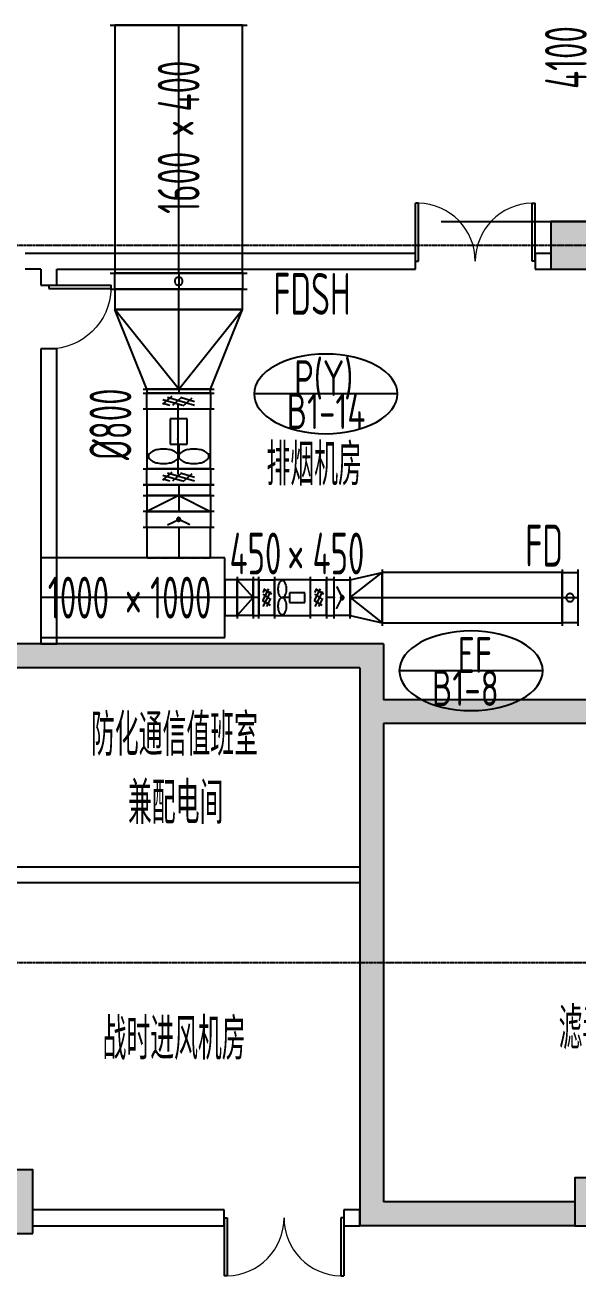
# Model space of a CAD drawing. Extents: x -20827274 to 1300756471, y -549375 to 3431892.
# Drawn here: x 78041 to 84981, y -238442 to -222745 of the extents above; entities that cross this region are included whole.
import ezdxf

# ---------------------------------------------------------------- set-up
doc = ezdxf.new("R2010")
doc.units = 0
doc.header["$LTSCALE"] = 10
for name, pattern in [('CENTER2', [1.125, 0.75, -0.125, 0.125, -0.125]), ('DASH', [0.35, 0.25, -0.1]), ('暖附图底图$0$DASH', [0.35, 0.25, -0.1]), ('暖附图底图$0$DOTE', [2.42, 2, -0.2, 0.02, -0.2])]:
    doc.linetypes.add(name, pattern=pattern)
for name, color, linetype in [('1-zs', 3, 'Continuous'), ('1-标注暖通', 4, 'Continuous'), ('DUCT-排烟中心线', 5, 'CENTER2'), ('DUCT-排烟标注', 3, 'Continuous'), ('DUCT-排烟法兰', 4, 'Continuous'), ('DUCT-排烟管', 2, 'Continuous'), ('DUCT-排烟管端线', 4, 'Continuous'), ('DUCT-排烟管设备', 7, 'Continuous'), ('DUCT-排烟阀门', 7, 'Continuous'), ('DUCT-排风中心线', 5, 'CENTER2'), ('DUCT-排风标注', 3, 'Continuous'), ('DUCT-排风法兰', 2, 'Continuous'), ('DUCT-排风管', 31, 'Continuous'), ('DUCT-排风管端线', 2, 'Continuous'), ('DUCT-排风管设备', 7, 'Continuous'), ('DUCT-排风阀门', 7, 'Continuous'), ('H-TH_DIM', 3, 'Continuous'), ('H-暖通设备', 181, 'Continuous'), ('Hvac-Hide', 8, 'DASH'), ('PUB_HATCH', 8, 'Continuous'), ('暖附图底图$0$1-标注暖通', 8, 'Continuous'), ('暖附图底图$0$A-COLUMN', 8, 'Continuous'), ('暖附图底图$0$A-ROOM_NAME', 8, 'Continuous'), ('暖附图底图$0$A-WALL', 8, 'Continuous'), ('暖附图底图$0$DOOR_FIRE', 8, 'Continuous'), ('暖附图底图$0$DOTE', 8, 'Continuous'), ('暖附图底图$0$PUB_HATCH', 8, 'Continuous')]:
    doc.layers.add(name, color=color, linetype=linetype)
doc.styles.add('8B2_02', font='tssdeng.shx', dxfattribs={"width": 0.6, "bigfont": 'TSSDCHN.shx'})
doc.styles.add('8B2_02_T3', font='tssdeng.shx', dxfattribs={"width": 0.6, "bigfont": 'TSSDCHN.shx'})
doc.styles.add('暖附图底图$0$8B2_02', font='tssdeng.shx', dxfattribs={"width": 0.6, "bigfont": 'TSSDCHN.shx'})
doc.dimstyles.new('_TCH_ARCH&&150', dxfattribs={"dimtxt": 525, "dimasz": 150, "dimexe": 375, "dimexo": 450, "dimgap": 150, "dimtad": 1, "dimdec": 0, "dimrnd": 50, "dimzin": 0, "dimdsep": 46, "dimtxsty": '8B2_02_T3', "dimblk": 'ARCHTICK', "dimcen": 0.09, "dimclrt": 7, "dimazin": 2, "dimtfac": 1, "dimtdec": 0, "dimtix": 1, "dimtmove": 2, "dimatfit": 3, "dimfxl": 0, "dimtolj": 1, "dimtzin": 0, "dimarcsym": 0})

# ---------------------------------------------------------------- blocks, each defined once
blk = doc.blocks.new('$轴流风机$00000011')
for p, q in [((-500, 500, 0), (-500, -500, 0)), ((500, 500, 0), (-500, 500, 0)), ((500, -500, 0), (500, 500, 0)), ((-339, 135, 0), (-339, -135, 0)), ((88, 135, 0), (-339, 135, 0)), ((88, -135, 0), (88, 135, 0)), ((88, 0, 0), (288, 0, 0)), ((-339, -135, 0), (88, -135, 0)), ((-500, -500, 0), (500, -500, 0))]:
    blk.add_line(p, q)
for centre, radius, start, end in [((462, 274, 0), 291, 153.0603, 168.1126), ((355, 329, 0), 170, 129.1821, 153.0603), ((288, 410, 0), 64.8, 90, 129.1821), ((288, 410, 0), 64.8, 50.8179, 90), ((222, 329, 0), 170, 26.9397, 50.8179), ((115, 274, 0), 291, 11.8874, 26.9397), ((633, 238, 0), 465, 168.1126, 180), ((633, 238, 0), 465, 180, 191.8874), ((-56, 238, 0), 465, 0, 11.8874), ((-56, 238, 0), 465, 348.1126, 0), ((462, 202, 0), 291, 191.8874, 206.9397), ((355, 148, 0), 170, 206.9397, 230.8179), ((288, 66, 0), 64.8, 230.8179, 270), ((288, 66, 0), 64.8, 270, 309.1821), ((222, 148, 0), 170, 309.1821, 333.0603), ((115, 202, 0), 291, 333.0603, 348.1126), ((633, -238, 0), 465, 168.1126, 180), ((462, -202, 0), 291, 153.0603, 168.1126), ((355, -148, 0), 170, 129.1821, 153.0603), ((288, -66, 0), 64.8, 90, 129.1821), ((288, -66, 0), 64.8, 50.8179, 90), ((222, -148, 0), 170, 26.9397, 50.8179), ((115, -202, 0), 291, 11.8874, 26.9397), ((-56, -238, 0), 465, 0, 11.8874), ((633, -238, 0), 465, 180, 191.8874), ((462, -274, 0), 291, 191.8874, 206.9397), ((115, -274, 0), 291, 333.0603, 348.1126), ((-56, -238, 0), 465, 348.1126, 0), ((355, -329, 0), 170, 206.9397, 230.8179), ((288, -410, 0), 64.8, 230.8179, 270), ((288, -410, 0), 64.8, 270, 309.1821), ((222, -329, 0), 170, 309.1821, 333.0603)]:
    blk.add_arc(centre, radius, start, end)
for p in [(-500, 0, 0), (500, 0, 0)]:
    blk.add_point(p)
blk = doc.blocks.new('_FZH')
blk.add_lwpolyline([(-0.5, -0.5), (0.5, -0.5), (0.5, 0.5), (-0.5, 0.5)], close=True)
at = {"layer": 'PUB_HATCH'}
blk.add_solid([(-0.5, -0.5), (0.5, -0.5), (-0.5, 0.5), (0.5, 0.5)], dxfattribs=at)
blk = doc.blocks.new('暖附图底图$0$$DorLib2D$00000001')
for p, q in [((0.45, 0.975), (0.5, 0.975)), ((0.45, 0), (0.45, 0.975)), ((0.5, 0), (0.5, 0.975)), ((0.5, 0), (0.45, 0))]:
    blk.add_line(p, q)
at = {"lineweight": 13}
blk.add_arc((0.475, 0), 0.975, 91.4693, 180, dxfattribs=at)
blk = doc.blocks.new('暖附图底图$0$$DorLib2D$00000002')
for p, q in [((-0.5, 0), (-0.5, 0.4875)), ((-0.475, 0.4875), (-0.5, 0.4875)), ((-0.475, 0), (-0.475, 0.4875)), ((0.475, 0), (0.475, 0.4875)), ((0.475, 0.4875), (0.5, 0.4875)), ((0.5, 0), (0.5, 0.4875)), ((-0.5, 0), (-0.475, 0)), ((0.5, 0), (0.475, 0))]:
    blk.add_line(p, q)
at = {"lineweight": 13}
for centre, start, end in [((-0.4875, 0), 0, 88.53072), ((0.4875, 0), 91.46928, 180)]:
    blk.add_arc(centre, 0.4875, start, end, dxfattribs=at)
blk = doc.blocks.new('暖附图底图$0$AFSFCS')
at = {"layer": '暖附图底图$0$PUB_HATCH'}
for points in [[(82241.4, -230810.4), (82541.4, -230510.4), (77741.4, -230510.4), (77441.4, -230810.4)], [(82541.4, -230510.4), (82241.4, -230810.4), (82241.4, -231510.4), (82441.4, -231410.4), (82541.4, -231210.4)], [(85241.4, -231510.4), (85241.4, -231210.4), (82541.4, -231210.4), (82441.4, -231410.4), (82541.4, -231510.4)], [(82441.4, -231410.4), (82241.4, -231510.4), (82241.4, -233410.4), (82541.4, -233410.4), (82541.4, -231510.4)], [(82541.4, -233410.4), (82241.4, -233410.4), (82241.4, -237810.4), (82541.4, -237510.4)], [(84941.4, -237810.4), (84941.4, -237510.4), (82541.4, -237510.4), (82241.4, -237810.4)]]:
    blk.add_hatch(color=256, dxfattribs=at).paths.add_polyline_path(points)
at = {"layer": '暖附图底图$0$A-WALL'}
for p, q in [((78441.4, -225610.4), (78041.4, -225610.4)), ((82941.4, -225610.4), (78441.4, -225610.4)), ((82941.4, -225810.4), (82941.4, -225610.4)), ((84641.4, -225610.4), (84441.4, -225610.4)), ((84441.4, -225610.4), (84441.4, -225810.4)), ((78241.4, -225810.4), (78041.4, -225810.4)), ((78241.4, -225810.4), (78241.4, -226010.4)), ((78441.4, -225810.4), (82941.4, -225810.4)), ((78441.4, -226010.4), (78441.4, -225810.4)), ((84441.4, -225810.4), (84641.4, -225810.4)), ((78241.4, -226010.4), (78441.4, -226010.4)), ((78441.4, -226810.4), (78241.4, -226810.4)), ((78241.4, -226810.4), (78241.4, -230510.4)), ((78441.4, -230510.4), (78441.4, -226810.4)), ((82541.4, -230510.4), (77741.4, -230510.4)), ((78241.4, -230510.4), (78441.4, -230510.4)), ((82541.4, -230510.4), (82541.4, -231210.4)), ((82241.4, -230810.4), (77441.4, -230810.4)), ((82241.4, -230810.4), (82241.4, -231510.4)), ((85241.4, -231210.4), (82541.4, -231210.4)), ((82241.4, -231510.4), (82241.4, -233410.4)), ((82541.4, -231510.4), (82541.4, -233410.4)), ((85241.4, -231510.4), (82541.4, -231510.4)), ((82241.4, -233310.4), (77641.4, -233310.4)), ((82241.4, -233510.4), (77641.4, -233510.4)), ((82241.4, -233410.4), (82241.4, -237810.4)), ((82541.4, -233410.4), (82541.4, -237510.4)), ((80541.4, -237610.4), (78141.4, -237610.4)), ((80541.4, -237810.4), (80541.4, -237610.4)), ((82241.4, -237610.4), (82041.4, -237610.4)), ((82041.4, -237610.4), (82041.4, -237810.4)), ((82241.4, -237810.4), (82241.4, -237610.4)), ((84941.4, -237510.4), (82541.4, -237510.4)), ((78141.4, -237810.4), (80541.4, -237810.4)), ((82041.4, -237810.4), (82241.4, -237810.4)), ((84941.4, -237810.4), (82241.4, -237810.4))]:
    blk.add_line(p, q, dxfattribs=at)
at = {"layer": '暖附图底图$0$DOTE', "color": 16, "linetype": '暖附图底图$0$DOTE', "ltscale": 1.5}
for p, q in [((145070.3, -225510.4), (4332, -225510.4)), ((145070.3, -234510.4), (16241.4, -234510.4))]:
    blk.add_line(p, q, dxfattribs=at)
at = {"layer": '暖附图底图$0$A-COLUMN', "rotation": 90}
for p, xscale, yscale, zscale in [((84941.4, -225510.4), 600, 600, 600), ((77741.4, -237510.4), 800, 800, 800), ((85241.4, -237510.4), 600, 600, 600)]:
    blk.add_blockref('_FZH', p, dxfattribs=dict(at, xscale=xscale, yscale=yscale, zscale=zscale))
at = {"layer": '暖附图底图$0$DOOR_FIRE', "zscale": 200}
for name, p, xscale, yscale, rotation in [('暖附图底图$0$$DorLib2D$00000002', (83691.4, -225710.4), -1500, -1500, 180), ('暖附图底图$0$$DorLib2D$00000001', (78341.4, -226410.4), -800, 800, 270), ('暖附图底图$0$$DorLib2D$00000002', (81291.4, -237710.4), 1500, 1500, 180)]:
    blk.add_blockref(name, p, dxfattribs=dict(at, xscale=xscale, yscale=yscale, rotation=rotation))
at = {"layer": '暖附图底图$0$A-ROOM_NAME', "style": '暖附图底图$0$8B2_02', "width": 0.6}
for s, p in [('排烟机房', (81071.9, -228523)), ('防化通信值班室', (78869.7, -231914.3)), ('兼配电间', (79333.5, -232769.3)), ('滤毒室', (84737.7, -235597.7)), ('战时进风机房', (79014.4, -235729.9))]:
    blk.add_text(s, height=525, dxfattribs=at).set_placement(p)
blk = doc.blocks.new('暖附图底图')
at = {"layer": '暖附图底图$0$1-标注暖通', "linetype": '暖附图底图$0$DASH'}
blk.add_blockref('暖附图底图$0$AFSFCS', (500000, 0), dxfattribs=at)
blk = doc.blocks.new('_ArchTick')
at = {"color": 0, "linetype": 'ByBlock', "const_width": 0.4}
blk.add_lwpolyline([(-0.5, -0.5), (0.5, 0.5)], dxfattribs=at)
blk = doc.blocks.new('*D1209')
at = {"layer": 'Defpoints', "color": 0, "transparency": 16777216}
for p in [(82812, -221095), (85241, -221095), (82812, -225210)]:
    blk.add_point(p, dxfattribs=at)
at = {"layer": 'H-TH_DIM', "color": 0, "lineweight": -2, "transparency": 16777216}
for p, q in [((83262, -221095), (85616, -221095)), ((85241, -225210), (85241, -221095)), ((83262, -225210), (85616, -225210))]:
    blk.add_line(p, q, dxfattribs=at)
at = {"layer": 'H-TH_DIM', "color": 0, "lineweight": -2, "transparency": 16777216, "xscale": 150, "yscale": 150, "zscale": 150}
for p, rotation in [((85241, -221095), 90), ((85241, -225210), 270)]:
    blk.add_blockref('_ArchTick', p, dxfattribs=dict(at, rotation=rotation))
at = {"layer": 'H-TH_DIM', "color": 7, "transparency": 16777216, "insert": (84829, -223153), "char_height": 525, "attachment_point": 5, "rotation": 90, "style": '8B2_02_T3'}
blk.add_mtext('\\A1;4100', dxfattribs=at)

msp = doc.modelspace()

# ---------------------------------------------------------------- linework, layer by layer
at = {"layer": 'DUCT-排烟中心线'}
for p, q in [((79969.6, -225859.5), (79969.6, -222745.5)), ((79969.6, -226314.2), (79969.6, -226059.9)), ((79969.6, -227314.2), (79969.6, -226314.2)), ((79969.6, -227314.4), (79969.6, -227365)), ((79969.6, -227365.2), (79969.6, -227365.4)), ((79969.6, -228516), (79969.6, -228515.8)), ((79969.6, -228516), (79969.6, -228647.9)), ((79969.6, -228648.1), (79969.6, -228848.1)), ((79969.6, -229048.5), (79969.6, -229430.2))]:
    msp.add_line(p, q, dxfattribs=at)
at = {"layer": 'DUCT-排烟法兰'}
for p, q in [((79109.6, -222745.4), (80829.6, -222745.4)), ((79109.6, -225859.6), (80829.6, -225859.6)), ((79109.6, -226059.8), (80829.6, -226059.8)), ((79524.6, -227314.3), (80414.6, -227314.3)), ((79524.6, -227365.1), (80414.6, -227365.1)), ((80414.6, -227565.5), (79524.6, -227565.5)), ((79959.5, -227495.6), (79959.5, -228385.6)), ((79524.6, -228315.7), (80414.6, -228315.7)), ((79524.6, -228515.9), (80414.6, -228515.9)), ((80414.6, -228516.1), (79524.6, -228516.1)), ((79524.6, -228648), (80414.6, -228648)), ((80414.6, -228848.2), (79524.6, -228848.2)), ((80414.6, -229048.4), (79524.6, -229048.4))]:
    msp.add_line(p, q, dxfattribs=at)
at = {"layer": 'DUCT-排烟法兰', "color": 18, "true_color": 0x000000}
for p in [(79969.6, -222745.5, 500), (79969.6, -225859.5, 500), (79969.6, -225859.7, 500), (79969.6, -226059.7, 500), (79969.6, -226059.9, 500), (79969.6, -227314.2, 500), (79969.6, -227314.4, 500), (79969.6, -227365, 500), (79969.6, -227365.2, 500), (79969.6, -227565.4, 500), (79969.6, -227565.6, 500), (79959.4, -227940.6, 500), (79959.6, -227940.6, 500), (79969.6, -228315.6, 500), (79969.6, -228315.8, 500), (79969.6, -228515.8, 500), (79969.6, -228516, 500), (79969.6, -228516, 500), (79969.6, -228516.2, 500), (79969.6, -228647.9, 500), (79969.6, -228648.1, 500), (79969.6, -228848.1, 500), (79969.6, -228848.3, 500), (79969.6, -229048.3, 500), (79969.6, -229048.5, 500)]:
    msp.add_point(p, dxfattribs=at)
at = {"layer": 'DUCT-排烟管'}
for p, q in [((80769.6, -222745.5), (79169.6, -222745.5)), ((79169.6, -222745.5), (79169.6, -225859.5)), ((80769.6, -225859.5), (80769.6, -222745.5)), ((79169.6, -225859.5), (80769.6, -225859.5)), ((79169.6, -226059.7), (79169.6, -225859.7)), ((80769.6, -225859.7), (80769.6, -226059.7)), ((80769.6, -226059.9), (79169.6, -226059.9)), ((79169.6, -226059.9), (79169.6, -226314.2)), ((80769.6, -226314.2), (80769.6, -226059.9)), ((79169.6, -226314.2), (80769.6, -226314.2)), ((79569.6, -227314.2), (79169.6, -226314.2)), ((79969.6, -227314.2), (79169.6, -226314.2)), ((79969.6, -227314.2), (80769.6, -226314.2)), ((80369.6, -227314.2), (80769.6, -226314.2)), ((79569.6, -227314.4), (79569.6, -227365)), ((80369.6, -227314.4), (79569.6, -227314.4)), ((79569.6, -227365), (80369.6, -227365)), ((79569.6, -227365.2), (79569.6, -227365.4)), ((79569.6, -227565.4), (79569.6, -227365.4)), ((80369.6, -227365), (80369.6, -227314.4)), ((80369.6, -227365.2), (80369.6, -227365.4)), ((80369.6, -227365.4), (80369.6, -227565.4)), ((79569.6, -228515.8), (79569.6, -228315.8)), ((80369.6, -228315.8), (80369.6, -228515.8)), ((79569.6, -228516), (79569.6, -228515.8)), ((79569.6, -228516), (79569.6, -228647.9)), ((80369.6, -228516), (79569.6, -228516)), ((80369.6, -228516), (80369.6, -228515.8)), ((80369.6, -228647.9), (80369.6, -228516)), ((79569.6, -228647.9), (80369.6, -228647.9)), ((79569.6, -228648.1), (79569.6, -228848.1)), ((79969.6, -228648.1), (79569.6, -228848.1)), ((79969.6, -228648.1), (80369.6, -228848.1)), ((80369.6, -228648.1), (80369.6, -228848.1)), ((79569.6, -229048.3), (79569.6, -228848.3)), ((80369.6, -228848.3), (80369.6, -229048.3)), ((79569.6, -229048.5), (79569.6, -229430.2)), ((80369.6, -229048.5), (79569.6, -229048.5)), ((80369.6, -229430.2), (80369.6, -229048.5))]:
    msp.add_line(p, q, dxfattribs=at)
at = {"layer": 'DUCT-排烟管', "color": 18, "true_color": 0x000000}
for p in [(79969.6, -226314.2, 500), (79969.6, -227314.2, 500), (79969.6, -227365.2, 500), (79969.6, -227365.4, 500), (79969.6, -228515.8, 500), (79969.6, -228516, 500), (79969.6, -228648.1, 500), (79969.6, -228848.1, 500)]:
    msp.add_point(p, dxfattribs=at)
at = {"layer": 'DUCT-排烟管端线'}
for p, q in [((80769.6, -225859.7), (79169.6, -225859.7)), ((80769.6, -226059.7), (79169.6, -226059.7)), ((80769.6, -226314.2), (79169.6, -226314.2)), ((79569.6, -227314.2), (80369.6, -227314.2)), ((80369.6, -227365.2), (79569.6, -227365.2)), ((79569.6, -227365.4), (80369.6, -227365.4)), ((80369.6, -227365.4), (79569.6, -227365.4)), ((80369.6, -227565.4), (79569.6, -227565.4)), ((80369.6, -228315.8), (79569.6, -228315.8)), ((80369.6, -228515.8), (79569.6, -228515.8)), ((80369.6, -228515.8), (79569.6, -228515.8)), ((79569.6, -228516), (80369.6, -228516)), ((80369.6, -228648.1), (79569.6, -228648.1)), ((79569.6, -228848.1), (80369.6, -228848.1)), ((80369.6, -228848.3), (79569.6, -228848.3)), ((80369.6, -229048.3), (79569.6, -229048.3))]:
    msp.add_line(p, q, dxfattribs=at)
at = {"layer": 'DUCT-排烟阀门'}
for p, q in [((79920.5, -225950.4), (79919.7, -225956.6)), ((79919.7, -225956.6), (79919.7, -225962.9)), ((79919.7, -225962.9), (79920.5, -225969.1)), ((79922.1, -225944.3), (79920.5, -225950.4)), ((79920.5, -225969.1), (79922.1, -225975.2)), ((79924.4, -225938.5), (79922.1, -225944.3)), ((79922.1, -225975.2), (79924.4, -225981)), ((79927.4, -225933), (79924.4, -225938.5)), ((79924.4, -225981), (79927.4, -225986.5)), ((79931.1, -225927.9), (79927.4, -225933)), ((79927.4, -225986.5), (79931.1, -225991.6)), ((79935.4, -225923.3), (79931.1, -225927.9)), ((79931.1, -225991.6), (79935.4, -225996.2)), ((79940.2, -225919.3), (79935.4, -225923.3)), ((79935.4, -225996.2), (79940.2, -226000.2)), ((79945.5, -225915.9), (79940.2, -225919.3)), ((79940.2, -226000.2), (79945.5, -226003.6)), ((79951.2, -225913.3), (79945.5, -225915.9)), ((79945.5, -226003.6), (79951.2, -226006.2)), ((79957.2, -225911.3), (79951.2, -225913.3)), ((79951.2, -226006.2), (79957.2, -226008.2)), ((79963.4, -225910.1), (79957.2, -225911.3)), ((79957.2, -226008.2), (79963.4, -226009.4)), ((79969.6, -225909.7), (79963.4, -225910.1)), ((79963.4, -226009.4), (79969.6, -226009.7)), ((79969.6, -225872.2), (79969.6, -226047.2)), ((79975.9, -225910.1), (79969.6, -225909.7)), ((79969.6, -226009.7), (79975.9, -226009.4)), ((79982.1, -225911.3), (79975.9, -225910.1)), ((79975.9, -226009.4), (79982.1, -226008.2)), ((79988, -225913.3), (79982.1, -225911.3)), ((79982.1, -226008.2), (79988, -226006.2)), ((79993.7, -225915.9), (79988, -225913.3)), ((79988, -226006.2), (79993.7, -226003.6)), ((79999, -225919.3), (79993.7, -225915.9)), ((79993.7, -226003.6), (79999, -226000.2)), ((80003.9, -225923.3), (79999, -225919.3)), ((79999, -226000.2), (80003.9, -225996.2)), ((80008.2, -225927.9), (80003.9, -225923.3)), ((80003.9, -225996.2), (80008.2, -225991.6)), ((80011.9, -225933), (80008.2, -225927.9)), ((80008.2, -225991.6), (80011.9, -225986.5)), ((80014.9, -225938.5), (80011.9, -225933)), ((80011.9, -225986.5), (80014.9, -225981)), ((80017.2, -225944.3), (80014.9, -225938.5)), ((80014.9, -225981), (80017.2, -225975.2)), ((80018.7, -225950.4), (80017.2, -225944.3)), ((80017.2, -225975.2), (80018.7, -225969.1)), ((80019.5, -225956.6), (80018.7, -225950.4)), ((80018.7, -225969.1), (80019.5, -225962.9)), ((80019.5, -225962.9), (80019.5, -225956.6)), ((79772.8, -227503.8), (79888.3, -227403.8)), ((79830.5, -227415.4), (80169.6, -227513.3)), ((79895.3, -227515.4), (80010.8, -227415.4)), ((79990.5, -227415.4), (80169.6, -227467.1)), ((80024.8, -227523.5), (80140.3, -227423.5)), ((79769.6, -227444), (80016.9, -227515.4)), ((79769.6, -227490.2), (79856.9, -227515.4)), ((79772.8, -228454.2), (79888.3, -228354.2)), ((79830.5, -228365.8), (80169.6, -228463.7)), ((79895.3, -228465.8), (80010.8, -228365.8)), ((79990.5, -228365.8), (80169.6, -228417.5)), ((80024.8, -228473.9), (80140.3, -228373.9)), ((79769.6, -228394.4), (80016.9, -228465.8)), ((79769.6, -228440.6), (79856.9, -228465.8)), ((79829.6, -229018.3), (79969.6, -228948.3)), ((79948.3, -228942.2), (79947.6, -228946.2)), ((79947.6, -228946.2), (79947.6, -228950.3)), ((79947.6, -228950.3), (79948.3, -228954.3)), ((79949.8, -228938.4), (79948.3, -228942.2)), ((79948.3, -228954.3), (79949.8, -228958.1)), ((79952, -228934.9), (79949.8, -228938.4)), ((79949.8, -228958.1), (79952, -228961.6)), ((79954.7, -228931.9), (79952, -228934.9)), ((79952, -228961.6), (79954.7, -228964.6)), ((79954.8, -228946.1), (79954.6, -228949)), ((79954.6, -228949), (79955.1, -228951.8)), ((79958, -228929.4), (79954.7, -228931.9)), ((79954.7, -228964.6), (79958, -228967.1)), ((79955.5, -228943.4), (79954.8, -228946.1)), ((79955.1, -228951.8), (79956, -228954.5)), ((79956.6, -228940.8), (79955.5, -228943.4)), ((79956, -228954.5), (79957.4, -228957)), ((79958.3, -228938.4), (79956.6, -228940.8)), ((79957.4, -228957), (79959.3, -228959.1)), ((79961.6, -228927.6), (79958, -228929.4)), ((79958, -228967.1), (79961.6, -228968.9)), ((79960.4, -228936.5), (79958.3, -228938.4)), ((79959.1, -228946.2), (79958.9, -228948.3)), ((79958.9, -228948.3), (79959.1, -228950.4)), ((79959.7, -228944.2), (79959.1, -228946.2)), ((79959.1, -228950.4), (79959.7, -228952.4)), ((79959.3, -228959.1), (79961.5, -228960.9)), ((79960.7, -228942.3), (79959.7, -228944.2)), ((79959.7, -228952.4), (79960.7, -228954.2)), ((79962.8, -228934.9), (79960.4, -228936.5)), ((79962, -228940.7), (79960.7, -228942.3)), ((79960.7, -228954.2), (79962, -228955.8)), ((79961.5, -228960.9), (79964.1, -228962.2)), ((79965.6, -228926.5), (79961.6, -228927.6)), ((79961.6, -228968.9), (79965.6, -228970)), ((79963.7, -228939.3), (79962, -228940.7)), ((79962, -228955.8), (79963.7, -228957.2)), ((79965.4, -228933.9), (79962.8, -228934.9)), ((79965.5, -228938.3), (79963.7, -228939.3)), ((79963.7, -228957.2), (79965.5, -228958.2)), ((79964.1, -228962.2), (79966.8, -228963)), ((79968.2, -228933.3), (79965.4, -228933.9)), ((79967.5, -228937.7), (79965.5, -228938.3)), ((79965.5, -228958.2), (79967.5, -228958.8)), ((79969.6, -228926.1), (79965.6, -228926.5)), ((79965.6, -228970), (79969.6, -228970.4)), ((79966.8, -228963), (79969.6, -228963.3)), ((79969.6, -228937.5), (79967.5, -228937.7)), ((79967.5, -228958.8), (79969.6, -228959)), ((79971.1, -228933.3), (79968.2, -228933.3)), ((79973.7, -228926.5), (79969.6, -228926.1)), ((79971.7, -228937.7), (79969.6, -228937.5)), ((80109.6, -229018.3), (79969.6, -228948.3)), ((79969.6, -228959), (79971.7, -228958.8)), ((79969.6, -228963.3), (79972.5, -228963)), ((79969.6, -228970.4), (79973.7, -228970)), ((79973.9, -228933.9), (79971.1, -228933.3)), ((79973.7, -228938.3), (79971.7, -228937.7)), ((79971.7, -228958.8), (79973.7, -228958.2)), ((79972.5, -228963), (79975.2, -228962.2)), ((79977.6, -228927.6), (79973.7, -228926.5)), ((79975.6, -228939.3), (79973.7, -228938.3)), ((79973.7, -228958.2), (79975.6, -228957.2)), ((79973.7, -228970), (79977.6, -228968.9)), ((79976.5, -228934.9), (79973.9, -228933.9)), ((79975.2, -228962.2), (79977.7, -228960.9)), ((79977.2, -228940.7), (79975.6, -228939.3)), ((79975.6, -228957.2), (79977.2, -228955.8)), ((79978.9, -228936.5), (79976.5, -228934.9)), ((79978.6, -228942.3), (79977.2, -228940.7)), ((79977.2, -228955.8), (79978.6, -228954.2)), ((79981.3, -228929.4), (79977.6, -228927.6)), ((79977.6, -228968.9), (79981.3, -228967.1)), ((79977.7, -228960.9), (79980, -228959.1)), ((79979.5, -228944.2), (79978.6, -228942.3)), ((79978.6, -228954.2), (79979.5, -228952.4)), ((79981, -228938.4), (79978.9, -228936.5)), ((79980.2, -228946.2), (79979.5, -228944.2)), ((79979.5, -228952.4), (79980.2, -228950.4)), ((79980, -228959.1), (79981.9, -228957)), ((79980.4, -228948.3), (79980.2, -228946.2)), ((79980.2, -228950.4), (79980.4, -228948.3)), ((79982.6, -228940.8), (79981, -228938.4)), ((79984.6, -228931.9), (79981.3, -228929.4)), ((79981.3, -228967.1), (79984.6, -228964.6)), ((79981.9, -228957), (79983.3, -228954.5)), ((79983.8, -228943.4), (79982.6, -228940.8)), ((79983.3, -228954.5), (79984.2, -228951.8)), ((79984.5, -228946.1), (79983.8, -228943.4)), ((79984.2, -228951.8), (79984.6, -228949)), ((79984.6, -228949), (79984.5, -228946.1)), ((79987.3, -228934.9), (79984.6, -228931.9)), ((79984.6, -228964.6), (79987.3, -228961.6)), ((79989.5, -228938.4), (79987.3, -228934.9)), ((79987.3, -228961.6), (79989.5, -228958.1)), ((79990.9, -228942.2), (79989.5, -228938.4)), ((79989.5, -228958.1), (79990.9, -228954.3)), ((79991.7, -228946.2), (79990.9, -228942.2)), ((79990.9, -228954.3), (79991.7, -228950.3)), ((79991.7, -228950.3), (79991.7, -228946.2))]:
    msp.add_line(p, q, dxfattribs=at)
at = {"layer": 'DUCT-排风中心线'}
for p, q in [((80547.3, -229930.2), (78241.4, -229930.2)), ((80704.1, -229930.2), (80547.3, -229930.2)), ((80904.3, -229930.2), (80704.3, -229930.2)), ((80973.6, -229930.2), (80904.5, -229930.2)), ((80973.8, -229930.2), (80974, -229930.2)), ((81824.6, -229930.2), (81824.4, -229930.2)), ((81921.7, -229930.2), (81824.8, -229930.2)), ((82122.1, -229930.2), (82522.1, -229930.2)), ((82522.3, -229930.2), (84780.2, -229930.2))]:
    msp.add_line(p, q, dxfattribs=at)
at = {"layer": 'DUCT-排风法兰'}
for p, q in [((82522.2, -229577.7), (82522.2, -230282.7)), ((84780.3, -229577.7), (84780.3, -230282.7)), ((84980.5, -229577.7), (84980.5, -230282.7)), ((80704.2, -229667.7), (80704.2, -230192.7)), ((80904.4, -229667.7), (80904.4, -230192.7)), ((80973.7, -230192.7), (80973.7, -229667.7)), ((81174.1, -229667.7), (81174.1, -230192.7)), ((81624.3, -230192.7), (81624.3, -229667.7)), ((81824.7, -229667.7), (81824.7, -230192.7)), ((81921.8, -230192.7), (81921.8, -229667.7)), ((82122, -230192.7), (82122, -229667.7))]:
    msp.add_line(p, q, dxfattribs=at)
at = {"layer": 'DUCT-排风法兰', "color": 18, "true_color": 0x000000}
for p in [(80704.1, -229930.2, 7000), (80704.3, -229930.2, 7000), (80904.3, -229930.2, 7000), (80904.5, -229930.2, 7000), (80973.6, -229930.2, 7000), (80973.8, -229930.2, 7000), (81174, -229930.2, 7000), (81174.2, -229930.2, 7000), (81624.2, -229930.2, 7000), (81624.4, -229930.2, 7000), (81824.6, -229930.2, 7000), (81824.8, -229930.2, 7000), (81921.7, -229930.2, 7000), (81921.9, -229930.2, 7000), (82121.9, -229930.2, 7000), (82122.1, -229930.2, 7000), (82522.1, -229930.2, 7000), (82522.3, -229930.2, 7000), (84780.2, -229930.2, 7000), (84780.4, -229930.2, 7000), (84980.4, -229930.2, 7000)]:
    msp.add_point(p, dxfattribs=at)
at = {"layer": 'DUCT-排风管'}
for p, q in [((80547.3, -229430.2), (78241.4, -229430.2)), ((78241.4, -229430.2), (78241.4, -230430.2)), ((80547.3, -230430.2), (80547.3, -229430.2)), ((82122.1, -229705.2), (82522.1, -229615.2)), ((82122.1, -229930.2), (82522.1, -229615.2)), ((84780.2, -229615.2), (82522.3, -229615.2)), ((82522.3, -229615.2), (82522.3, -230245.2)), ((84780.2, -230245.2), (84780.2, -229615.2)), ((84780.4, -229615.2), (84980.4, -229615.2)), ((80704.1, -229705.2), (80547.3, -229705.2)), ((80547.3, -229705.2), (80547.3, -230155.2)), ((80704.1, -230155.2), (80704.1, -229705.2)), ((80904.3, -229705.2), (80704.3, -229705.2)), ((80904.3, -229930.2), (80704.3, -229705.2)), ((80973.6, -229705.2), (80904.5, -229705.2)), ((80904.5, -229705.2), (80904.5, -230155.2)), ((80973.6, -230155.2), (80973.6, -229705.2)), ((80973.8, -229705.2), (80974, -229705.2)), ((80974, -229705.2), (81174, -229705.2)), ((81624.4, -229705.2), (81824.4, -229705.2)), ((81824.6, -229705.2), (81824.4, -229705.2)), ((81921.7, -229705.2), (81824.8, -229705.2)), ((81824.8, -229705.2), (81824.8, -230155.2)), ((81921.7, -230155.2), (81921.7, -229705.2)), ((81921.9, -229705.2), (82121.9, -229705.2)), ((80904.3, -229930.2), (80704.3, -230155.2)), ((82122.1, -229930.2), (82522.1, -230245.2)), ((80547.3, -230155.2), (80704.1, -230155.2)), ((80904.3, -230155.2), (80704.3, -230155.2)), ((80904.5, -230155.2), (80973.6, -230155.2)), ((80973.8, -230155.2), (80974, -230155.2)), ((81174, -230155.2), (80974, -230155.2)), ((81824.4, -230155.2), (81624.4, -230155.2)), ((81824.6, -230155.2), (81824.4, -230155.2)), ((81824.8, -230155.2), (81921.7, -230155.2)), ((82121.9, -230155.2), (81921.9, -230155.2)), ((82122.1, -230155.2), (82522.1, -230245.2)), ((82522.3, -230245.2), (84780.2, -230245.2)), ((84980.4, -230245.2), (84780.4, -230245.2)), ((78241.4, -230430.2), (80547.3, -230430.2))]:
    msp.add_line(p, q, dxfattribs=at)
at = {"layer": 'DUCT-排风管', "color": 18, "true_color": 0x000000}
for p in [(80704.3, -229930.2, 7000), (80904.3, -229930.2, 7000), (80973.8, -229930.2, 7000), (80974, -229930.2, 7000), (81824.4, -229930.2, 7000), (81824.6, -229930.2, 7000), (82122.1, -229930.2, 7000), (82522.1, -229930.2, 7000)]:
    msp.add_point(p, dxfattribs=at)
at = {"layer": 'DUCT-排风管端线'}
for p, q in [((82522.1, -230245.2), (82522.1, -229615.2)), ((84780.4, -229615.2), (84780.4, -230245.2)), ((84980.4, -229615.2), (84980.4, -230245.2)), ((80704.3, -229705.2), (80704.3, -230155.2)), ((80904.3, -230155.2), (80904.3, -229705.2)), ((80973.8, -229705.2), (80973.8, -230155.2)), ((80974, -230155.2), (80974, -229705.2)), ((80974, -230155.2), (80974, -229705.2)), ((81174, -230155.2), (81174, -229705.2)), ((81624.4, -230155.2), (81624.4, -229705.2)), ((81824.4, -229705.2), (81824.4, -230155.2)), ((81824.4, -230155.2), (81824.4, -229705.2)), ((81824.6, -230155.2), (81824.6, -229705.2)), ((81921.9, -230155.2), (81921.9, -229705.2)), ((82121.9, -230155.2), (82121.9, -229705.2)), ((82122.1, -229705.2), (82122.1, -230155.2))]:
    msp.add_line(p, q, dxfattribs=at)
at = {"layer": 'DUCT-排风阀门'}
for p, q in [((81951.9, -229790.2), (82021.9, -229930.2)), ((81095.4, -229817.7), (81024, -229956.8)), ((81049.2, -229817.7), (81024, -229866.8)), ((81024, -229888.4), (81124, -229953.4)), ((81124, -229851.9), (81026.1, -230042.7)), ((81035.6, -229819.5), (81135.6, -229884.4)), ((81124, -229941.9), (81072.3, -230042.7)), ((81745.8, -229817.7), (81674.4, -229956.8)), ((81699.6, -229817.7), (81674.4, -229866.8)), ((81674.4, -229888.4), (81774.4, -229953.4)), ((81774.4, -229851.9), (81676.5, -230042.7)), ((81686, -229819.5), (81786, -229884.4)), ((81774.4, -229941.9), (81722.7, -230042.7)), ((81951.9, -230070.2), (82021.9, -229930.2)), ((82000.1, -229926.1), (81999.8, -229930.2)), ((81999.8, -229930.2), (82000.1, -229934.3)), ((82001.3, -229922.2), (82000.1, -229926.1)), ((82000.1, -229934.3), (82001.3, -229938.2)), ((82003.1, -229918.5), (82001.3, -229922.2)), ((82001.3, -229938.2), (82003.1, -229941.9)), ((82005.5, -229915.3), (82003.1, -229918.5)), ((82003.1, -229941.9), (82005.5, -229945.1)), ((82008.6, -229912.5), (82005.5, -229915.3)), ((82005.5, -229945.1), (82008.6, -229947.9)), ((82007.2, -229927.4), (82006.9, -229930.2)), ((82006.9, -229930.2), (82007.2, -229933)), ((82008, -229924.6), (82007.2, -229927.4)), ((82007.2, -229933), (82008, -229935.8)), ((82009.3, -229922.1), (82008, -229924.6)), ((82008, -229935.8), (82009.3, -229938.3)), ((82012, -229910.4), (82008.6, -229912.5)), ((82008.6, -229947.9), (82012, -229950)), ((82011.1, -229919.8), (82009.3, -229922.1)), ((82009.3, -229938.3), (82011.1, -229940.6)), ((82013.2, -229918), (82011.1, -229919.8)), ((82011.1, -229940.6), (82013.2, -229942.4)), ((82011.4, -229928.2), (82011.2, -229930.2)), ((82011.2, -229930.2), (82011.4, -229932.2)), ((82012, -229926.2), (82011.4, -229928.2)), ((82011.4, -229932.2), (82012, -229934.2)), ((82015.9, -229908.9), (82012, -229910.4)), ((82012.9, -229924.4), (82012, -229926.2)), ((82012, -229934.2), (82012.9, -229936)), ((82012, -229950), (82015.9, -229951.5)), ((82014.1, -229922.8), (82012.9, -229924.4)), ((82012.9, -229936), (82014.1, -229937.6)), ((82015.7, -229916.5), (82013.2, -229918)), ((82013.2, -229942.4), (82015.7, -229943.9)), ((82015.7, -229921.5), (82014.1, -229922.8)), ((82014.1, -229937.6), (82015.7, -229938.9)), ((82018.4, -229915.6), (82015.7, -229916.5)), ((82017.5, -229920.4), (82015.7, -229921.5)), ((82015.7, -229938.9), (82017.5, -229940)), ((82015.7, -229943.9), (82018.4, -229944.8)), ((82019.9, -229908.1), (82015.9, -229908.9)), ((82015.9, -229951.5), (82019.9, -229952.3)), ((82019.4, -229919.8), (82017.5, -229920.4)), ((82017.5, -229940), (82019.4, -229940.6)), ((82021.2, -229915.2), (82018.4, -229915.6)), ((82018.4, -229944.8), (82021.2, -229945.2)), ((82021.4, -229919.5), (82019.4, -229919.8)), ((82019.4, -229940.6), (82021.4, -229940.9)), ((82024, -229908.1), (82019.9, -229908.1)), ((82024.1, -229915.3), (82021.2, -229915.2)), ((82021.2, -229945.2), (82024.1, -229945.1)), ((82023.4, -229919.6), (82021.4, -229919.5)), ((82021.4, -229940.9), (82023.4, -229940.8)), ((82025.4, -229920.1), (82023.4, -229919.6)), ((82023.4, -229940.8), (82025.4, -229940.3)), ((82028, -229908.9), (82024, -229908.1)), ((82024, -229952.3), (82028, -229951.5)), ((82026.8, -229916), (82024.1, -229915.3)), ((82024.1, -229945.1), (82026.8, -229944.4)), ((82027.3, -229920.9), (82025.4, -229920.1)), ((82025.4, -229940.3), (82027.3, -229939.5)), ((82029.4, -229917.2), (82026.8, -229916)), ((82026.8, -229944.4), (82029.4, -229943.2)), ((82028.9, -229922.1), (82027.3, -229920.9)), ((82027.3, -229939.5), (82028.9, -229938.3)), ((82031.8, -229910.4), (82028, -229908.9)), ((82028, -229951.5), (82031.8, -229950)), ((82030.4, -229923.6), (82028.9, -229922.1)), ((82028.9, -229938.3), (82030.4, -229936.8)), ((82031.7, -229918.9), (82029.4, -229917.2)), ((82029.4, -229943.2), (82031.7, -229941.5)), ((82031.5, -229925.3), (82030.4, -229923.6)), ((82030.4, -229936.8), (82031.5, -229935.1)), ((82032.2, -229927.2), (82031.5, -229925.3)), ((82031.5, -229935.1), (82032.2, -229933.2)), ((82033.7, -229920.9), (82031.7, -229918.9)), ((82031.7, -229941.5), (82033.7, -229939.5)), ((82035.3, -229912.5), (82031.8, -229910.4)), ((82031.8, -229950), (82035.3, -229947.9)), ((82032.6, -229929.2), (82032.2, -229927.2)), ((82032.2, -229933.2), (82032.6, -229931.2)), ((82032.6, -229931.2), (82032.6, -229929.2)), ((82035.3, -229923.3), (82033.7, -229920.9)), ((82033.7, -229939.5), (82035.3, -229937.1)), ((82038.3, -229915.3), (82035.3, -229912.5)), ((82036.3, -229926), (82035.3, -229923.3)), ((82035.3, -229937.1), (82036.3, -229934.4)), ((82035.3, -229947.9), (82038.3, -229945.1)), ((82036.9, -229928.8), (82036.3, -229926)), ((82036.3, -229934.4), (82036.9, -229931.6)), ((82036.9, -229931.6), (82036.9, -229928.8)), ((82040.8, -229918.5), (82038.3, -229915.3)), ((82038.3, -229945.1), (82040.8, -229941.9)), ((82042.6, -229922.2), (82040.8, -229918.5)), ((82040.8, -229941.9), (82042.6, -229938.2)), ((82043.7, -229926.1), (82042.6, -229922.2)), ((82042.6, -229938.2), (82043.7, -229934.3)), ((82044.1, -229930.2), (82043.7, -229926.1)), ((82043.7, -229934.3), (82044.1, -229930.2)), ((84792.9, -229930.2), (84967.9, -229930.2)), ((84830.8, -229923.9), (84830.4, -229930.2)), ((84830.4, -229930.2), (84830.8, -229936.5)), ((84832, -229917.8), (84830.8, -229923.9)), ((84830.8, -229936.5), (84832, -229942.6)), ((84833.9, -229911.8), (84832, -229917.8)), ((84832, -229942.6), (84833.9, -229948.6)), ((84836.6, -229906.1), (84833.9, -229911.8)), ((84833.9, -229948.6), (84836.6, -229954.3)), ((84840, -229900.8), (84836.6, -229906.1)), ((84844, -229896), (84840, -229900.8)), ((84848.5, -229891.7), (84844, -229896)), ((84853.6, -229888), (84848.5, -229891.7)), ((84859.1, -229885), (84853.6, -229888)), ((84865, -229882.6), (84859.1, -229885)), ((84871, -229881.1), (84865, -229882.6)), ((84877.3, -229880.3), (84871, -229881.1)), ((84883.5, -229880.3), (84877.3, -229880.3)), ((84889.8, -229881.1), (84883.5, -229880.3)), ((84895.9, -229882.6), (84889.8, -229881.1)), ((84901.7, -229885), (84895.9, -229882.6)), ((84907.2, -229888), (84901.7, -229885)), ((84912.3, -229891.7), (84907.2, -229888)), ((84916.9, -229896), (84912.3, -229891.7)), ((84920.9, -229900.8), (84916.9, -229896)), ((84924.2, -229906.1), (84920.9, -229900.8)), ((84926.9, -229911.8), (84924.2, -229906.1)), ((84924.2, -229954.3), (84926.9, -229948.6)), ((84928.8, -229917.8), (84926.9, -229911.8)), ((84926.9, -229948.6), (84928.8, -229942.6)), ((84930, -229923.9), (84928.8, -229917.8)), ((84928.8, -229942.6), (84930, -229936.5)), ((84930.4, -229930.2), (84930, -229923.9)), ((84930, -229936.5), (84930.4, -229930.2)), ((81015.9, -229961.2), (81115.9, -230026.2)), ((81666.3, -229961.2), (81766.3, -230026.2)), ((82019.9, -229952.3), (82024, -229952.3)), ((84836.6, -229954.3), (84840, -229959.6)), ((84840, -229959.6), (84844, -229964.4)), ((84844, -229964.4), (84848.5, -229968.7)), ((84848.5, -229968.7), (84853.6, -229972.4)), ((84853.6, -229972.4), (84859.1, -229975.4)), ((84859.1, -229975.4), (84865, -229977.8)), ((84865, -229977.8), (84871, -229979.3)), ((84871, -229979.3), (84877.3, -229980.1)), ((84877.3, -229980.1), (84883.5, -229980.1)), ((84883.5, -229980.1), (84889.8, -229979.3)), ((84889.8, -229979.3), (84895.9, -229977.8)), ((84895.9, -229977.8), (84901.7, -229975.4)), ((84901.7, -229975.4), (84907.2, -229972.4)), ((84907.2, -229972.4), (84912.3, -229968.7)), ((84912.3, -229968.7), (84916.9, -229964.4)), ((84916.9, -229964.4), (84920.9, -229959.6)), ((84920.9, -229959.6), (84924.2, -229954.3))]:
    msp.add_line(p, q, dxfattribs=at)
at = {"layer": 'H-暖通设备', "linetype": 'Continuous'}
for p, q in [((82715.4, -227373.3), (80915.4, -227373.3)), ((84538.3, -230847.4), (82738.3, -230847.4))]:
    msp.add_line(p, q, dxfattribs=at)
at = {"layer": 'H-暖通设备', "linetype": 'Continuous', "extrusion": (0, 0, -1)}
for centre in [(81815.4, -227373.3), (83638.3, -230847.4)]:
    msp.add_ellipse(centre, major_axis=(-900, 0), ratio=0.5555556, dxfattribs=at)
at = {"layer": 'Hvac-Hide'}
msp.add_line((79569.6, -229430.2), (80369.6, -229430.2), dxfattribs=at)

# ---------------------------------------------------------------- block references
at = {"layer": '1-zs'}
msp.add_blockref('暖附图底图', (-500000, 0), dxfattribs=at)
at = {"layer": 'DUCT-排烟管设备', "xscale": 0.75, "yscale": 0.8, "zscale": 800, "rotation": 270}
msp.add_blockref('$轴流风机$00000011', (79969.6, -227940.6, 500), dxfattribs=at)
at = {"layer": 'DUCT-排风管设备', "color": 1, "xscale": 0.45, "yscale": 0.45, "zscale": 450, "rotation": 180}
msp.add_blockref('$轴流风机$00000011', (81399.2, -229930.2, 7000), dxfattribs=at)

# ---------------------------------------------------------------- texts
at = {"layer": '1-标注暖通', "style": '8B2_02', "width": 0.6}
for s, p in [('FDSH', (81156.8, -226380.5)), ('FD', (84318.3, -229539.5))]:
    msp.add_text(s, height=525, dxfattribs=at).set_placement(p)
at = {"layer": 'DUCT-排烟标注', "style": '8B2_02', "width": 0.6}
for s, p in [('400', (80232.1, -223829.7, 500)), ('×', (80232.1, -224144.7, 500)), ('1600', (80232.1, -225113.9, 500))]:
    msp.add_text(s, height=525, rotation=90, dxfattribs=at).set_placement(p)
at = {"layer": 'DUCT-排烟标注', "color": 2, "style": '8B2_02', "width": 0.6}
msp.add_text('%%C800', height=525, rotation=90, dxfattribs=at).set_placement((79376, -228204.3, 500))
at = {"layer": 'DUCT-排风标注', "style": '8B2_02', "width": 0.6}
for s, p in [('450', (80608.1, -229638.9, 7000)), ('450', (81650, -229638.9, 7000)), ('×', (81335, -229638.9, 7000))]:
    msp.add_text(s, height=525, dxfattribs=at).set_placement(p)
at = {"layer": 'DUCT-排风标注', "color": 1, "style": '8B2_02', "width": 0.6}
for s, p in [('1000', (78328.2, -230192.7, 7000)), ('1000', (79612.4, -230192.7, 7000)), ('×', (79297.4, -230192.7, 7000))]:
    msp.add_text(s, height=525, dxfattribs=at).set_placement(p)
at = {"layer": 'H-暖通设备', "linetype": 'Continuous', "style": '8B2_02', "width": 0.7}
for s, p in [('P(Y)', (81418.6, -227401.2)), ('B1-14', (81325.3, -227815.7)), ('EF', (83470.3, -230875.3)), ('B1-8', (83148.1, -231289.8))]:
    msp.add_text(s, height=450, dxfattribs=at).set_placement(p)

# ---------------------------------------------------------------- dimensions: what is measured, and where the dimension line sits
at = {"layer": 'H-TH_DIM'}
dim = msp.add_aligned_dim(p1=(82812.1, -225210.4), p2=(82812.1, -221095.3), distance=-2429.3, dimstyle='_TCH_ARCH&&150', dxfattribs=at)
dim.commit()
dim.dimension.update_dxf_attribs({"geometry": '*D1209', "text_midpoint": (84828.9, -223152.8)})

doc.saveas('drawing.dxf')
